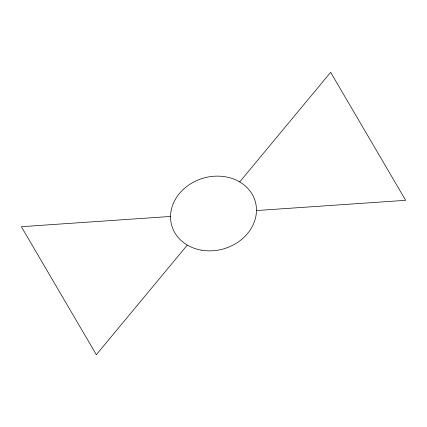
<?xml version="1.0" encoding="UTF-8"?>
<svg xmlns="http://www.w3.org/2000/svg" width="427" height="427" viewBox="0 0 427 427"><rect width="100%" height="100%" fill="white"/><g stroke="black" fill="none" stroke-linecap="round" stroke-linejoin="round"><path stroke-width="0.64" d="M187.304 245.071L96.347 354.688L21.35 226.694L170.533 216.452M239.696 181.929L330.653 72.312L405.65 200.306L256.467 210.548M201.368 250.158A43.469 36.786 -16.5 0 0 255.266 201.448A43.469 36.786 -16.5 0 0 183.866 188.894A43.469 36.786 -16.5 0 0 201.368 250.158"/></g></svg>
